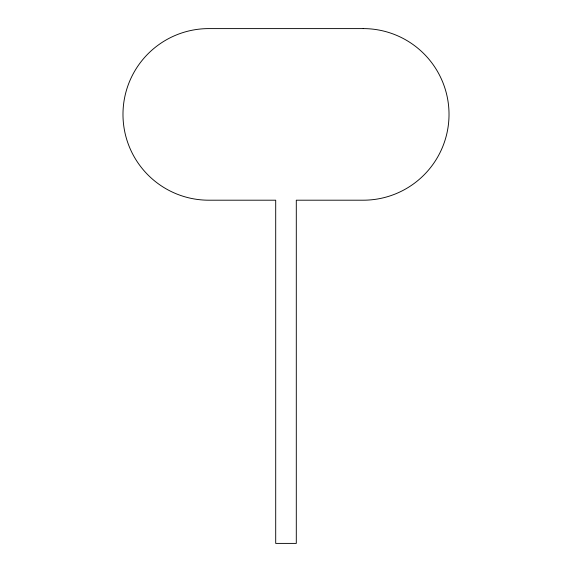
<?xml version="1.0" encoding="UTF-8"?>
<svg xmlns="http://www.w3.org/2000/svg" width="572" height="572" viewBox="0 0 572 572"><rect width="100%" height="100%" fill="white"/><g stroke="black" fill="none" stroke-linecap="round" stroke-linejoin="round"><path stroke-width="0.86" d="M363.22 28.6L208.78 28.6A85.8 85.8 0 0 0 122.98 114.4A85.8 85.8 0 0 0 208.78 200.2L275.704 200.2L275.704 543.4L296.296 543.4L296.296 200.2L363.22 200.2A85.8 85.8 0 0 0 449.02 114.4A85.8 85.8 0 0 0 363.22 28.6"/></g></svg>
